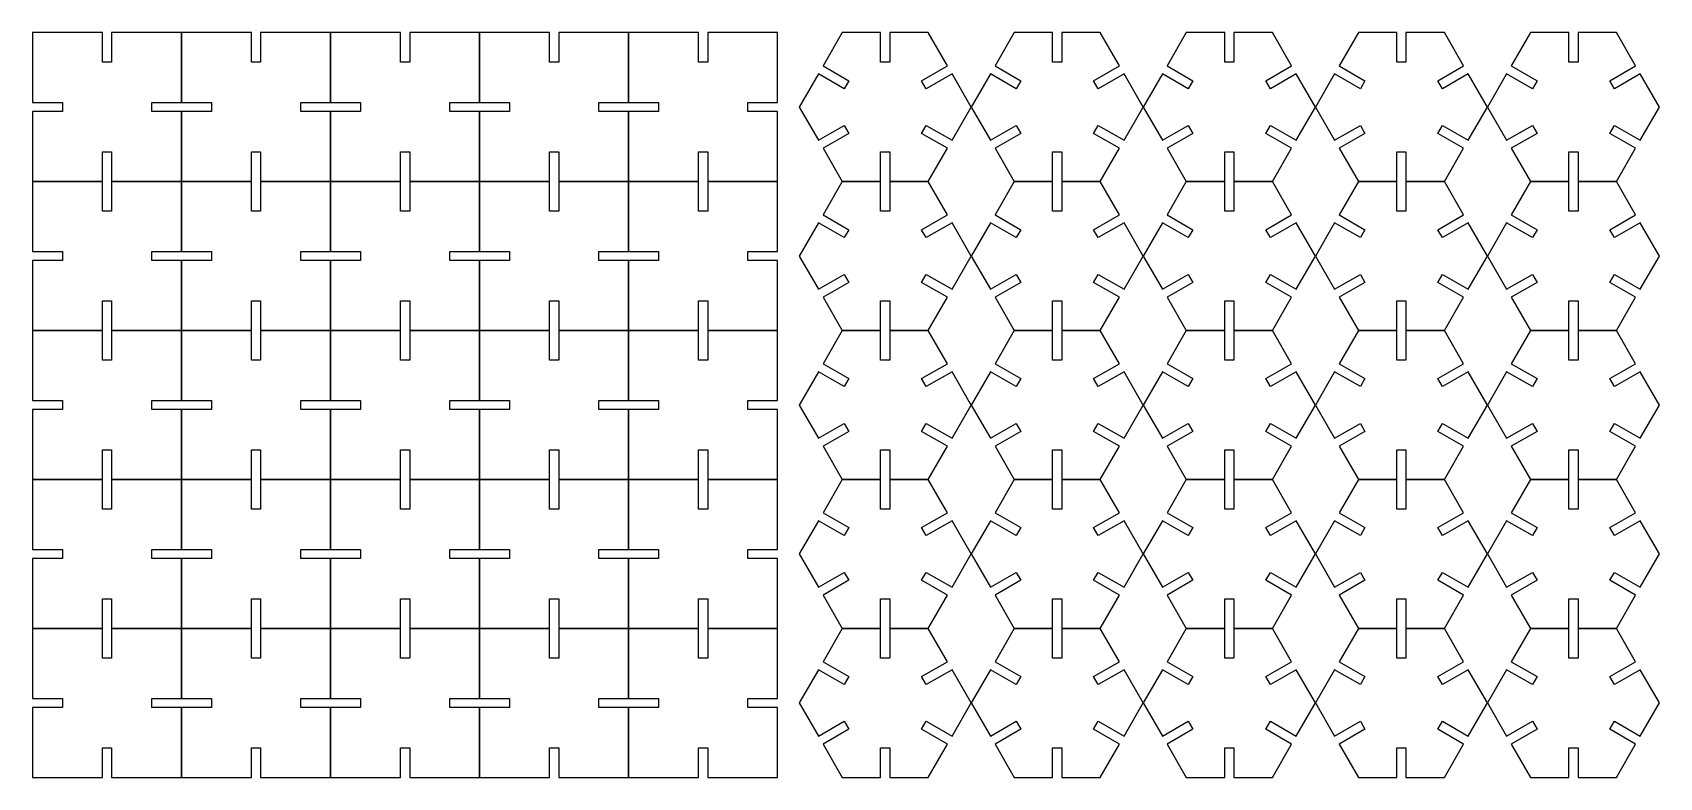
# Model space of a CAD drawing. Header units: millimetres. Extents: x -541 to 546, y 0 to 250.
# Drawn here: x 0 to 546, y 0 to 250 of the extents above; entities that cross this region are included whole.
import ezdxf

# ---------------------------------------------------------------- set-up
doc = ezdxf.new("R2010")
doc.units = ezdxf.units.MM
doc.header["$MEASUREMENT"] = 0
doc.layers.add('HEXAGON', color=120, linetype='Continuous')
doc.layers.add('SQR', color=220, linetype='Continuous')

msp = doc.modelspace()

# ---------------------------------------------------------------- linework, layer by layer
at = {"layer": 'HEXAGON'}
for points in [[(257.26, 225), (263.7, 213.84), (272.36, 218.84), (273.91, 216.16), (265.25, 211.16), (271.69, 200), (284.57, 200), (284.57, 210), (287.67, 210), (287.67, 200), (300.56, 200), (307, 211.16), (298.34, 216.16), (299.89, 218.84), (308.55, 213.84), (314.99, 225), (308.55, 236.16), (299.89, 231.16), (298.34, 233.84), (307, 238.84), (300.56, 250), (287.67, 250), (287.67, 240), (284.57, 240), (284.57, 250), (271.69, 250), (265.25, 238.84), (273.91, 233.84), (272.36, 231.16), (263.7, 236.16)], [(314.99, 225), (321.43, 213.84), (330.09, 218.84), (331.64, 216.16), (322.98, 211.16), (329.43, 200), (342.31, 200), (342.31, 210), (345.41, 210), (345.41, 200), (358.29, 200), (364.73, 211.16), (356.07, 216.16), (357.62, 218.84), (366.28, 213.84), (372.73, 225), (366.28, 236.16), (357.62, 231.16), (356.07, 233.84), (364.73, 238.84), (358.29, 250), (345.41, 250), (345.41, 240), (342.31, 240), (342.31, 250), (329.43, 250), (322.98, 238.84), (331.64, 233.84), (330.09, 231.16), (321.43, 236.16)], [(372.73, 225), (379.17, 213.84), (387.83, 218.84), (389.38, 216.16), (380.72, 211.16), (387.16, 200), (400.04, 200), (400.04, 210), (403.14, 210), (403.14, 200), (416.03, 200), (422.47, 211.16), (413.81, 216.16), (415.36, 218.84), (424.02, 213.84), (430.46, 225), (424.02, 236.16), (415.36, 231.16), (413.81, 233.84), (422.47, 238.84), (416.03, 250), (403.14, 250), (403.14, 240), (400.04, 240), (400.04, 250), (387.16, 250), (380.72, 238.84), (389.38, 233.84), (387.83, 231.16), (379.17, 236.16)], [(430.46, 225), (436.9, 213.84), (445.56, 218.84), (447.11, 216.16), (438.45, 211.16), (444.9, 200), (457.78, 200), (457.78, 210), (460.88, 210), (460.88, 200), (473.76, 200), (480.2, 211.16), (471.54, 216.16), (473.09, 218.84), (481.75, 213.84), (488.2, 225), (481.75, 236.16), (473.09, 231.16), (471.54, 233.84), (480.2, 238.84), (473.76, 250), (460.88, 250), (460.88, 240), (457.78, 240), (457.78, 250), (444.9, 250), (438.45, 238.84), (447.11, 233.84), (445.56, 231.16), (436.9, 236.16)], [(488.2, 225), (494.64, 213.84), (503.3, 218.84), (504.85, 216.16), (496.19, 211.16), (502.63, 200), (515.51, 200), (515.51, 210), (518.61, 210), (518.61, 200), (531.5, 200), (537.94, 211.16), (529.28, 216.16), (530.83, 218.84), (539.49, 213.84), (545.93, 225), (539.49, 236.16), (530.83, 231.16), (529.28, 233.84), (537.94, 238.84), (531.5, 250), (518.61, 250), (518.61, 240), (515.51, 240), (515.51, 250), (502.63, 250), (496.19, 238.84), (504.85, 233.84), (503.3, 231.16), (494.64, 236.16)], [(257.26, 175), (263.7, 163.84), (272.36, 168.84), (273.91, 166.16), (265.25, 161.16), (271.69, 150), (284.57, 150), (284.57, 160), (287.67, 160), (287.67, 150), (300.56, 150), (307, 161.16), (298.34, 166.16), (299.89, 168.84), (308.55, 163.84), (314.99, 175), (308.55, 186.16), (299.89, 181.16), (298.34, 183.84), (307, 188.84), (300.56, 200), (287.67, 200), (287.67, 190), (284.57, 190), (284.57, 200), (271.69, 200), (265.25, 188.84), (273.91, 183.84), (272.36, 181.16), (263.7, 186.16)], [(314.99, 175), (321.43, 163.84), (330.09, 168.84), (331.64, 166.16), (322.98, 161.16), (329.43, 150), (342.31, 150), (342.31, 160), (345.41, 160), (345.41, 150), (358.29, 150), (364.73, 161.16), (356.07, 166.16), (357.62, 168.84), (366.28, 163.84), (372.73, 175), (366.28, 186.16), (357.62, 181.16), (356.07, 183.84), (364.73, 188.84), (358.29, 200), (345.41, 200), (345.41, 190), (342.31, 190), (342.31, 200), (329.43, 200), (322.98, 188.84), (331.64, 183.84), (330.09, 181.16), (321.43, 186.16)], [(372.73, 175), (379.17, 163.84), (387.83, 168.84), (389.38, 166.16), (380.72, 161.16), (387.16, 150), (400.04, 150), (400.04, 160), (403.14, 160), (403.14, 150), (416.03, 150), (422.47, 161.16), (413.81, 166.16), (415.36, 168.84), (424.02, 163.84), (430.46, 175), (424.02, 186.16), (415.36, 181.16), (413.81, 183.84), (422.47, 188.84), (416.03, 200), (403.14, 200), (403.14, 190), (400.04, 190), (400.04, 200), (387.16, 200), (380.72, 188.84), (389.38, 183.84), (387.83, 181.16), (379.17, 186.16)], [(430.46, 175), (436.9, 163.84), (445.56, 168.84), (447.11, 166.16), (438.45, 161.16), (444.9, 150), (457.78, 150), (457.78, 160), (460.88, 160), (460.88, 150), (473.76, 150), (480.2, 161.16), (471.54, 166.16), (473.09, 168.84), (481.75, 163.84), (488.2, 175), (481.75, 186.16), (473.09, 181.16), (471.54, 183.84), (480.2, 188.84), (473.76, 200), (460.88, 200), (460.88, 190), (457.78, 190), (457.78, 200), (444.9, 200), (438.45, 188.84), (447.11, 183.84), (445.56, 181.16), (436.9, 186.16)], [(488.2, 175), (494.64, 163.84), (503.3, 168.84), (504.85, 166.16), (496.19, 161.16), (502.63, 150), (515.51, 150), (515.51, 160), (518.61, 160), (518.61, 150), (531.5, 150), (537.94, 161.16), (529.28, 166.16), (530.83, 168.84), (539.49, 163.84), (545.93, 175), (539.49, 186.16), (530.83, 181.16), (529.28, 183.84), (537.94, 188.84), (531.5, 200), (518.61, 200), (518.61, 190), (515.51, 190), (515.51, 200), (502.63, 200), (496.19, 188.84), (504.85, 183.84), (503.3, 181.16), (494.64, 186.16)], [(257.26, 125), (263.7, 113.84), (272.36, 118.84), (273.91, 116.16), (265.25, 111.16), (271.69, 100), (284.57, 100), (284.57, 110), (287.67, 110), (287.67, 100), (300.56, 100), (307, 111.16), (298.34, 116.16), (299.89, 118.84), (308.55, 113.84), (314.99, 125), (308.55, 136.16), (299.89, 131.16), (298.34, 133.84), (307, 138.84), (300.56, 150), (287.67, 150), (287.67, 140), (284.57, 140), (284.57, 150), (271.69, 150), (265.25, 138.84), (273.91, 133.84), (272.36, 131.16), (263.7, 136.16)], [(314.99, 125), (321.43, 113.84), (330.09, 118.84), (331.64, 116.16), (322.98, 111.16), (329.43, 100), (342.31, 100), (342.31, 110), (345.41, 110), (345.41, 100), (358.29, 100), (364.73, 111.16), (356.07, 116.16), (357.62, 118.84), (366.28, 113.84), (372.73, 125), (366.28, 136.16), (357.62, 131.16), (356.07, 133.84), (364.73, 138.84), (358.29, 150), (345.41, 150), (345.41, 140), (342.31, 140), (342.31, 150), (329.43, 150), (322.98, 138.84), (331.64, 133.84), (330.09, 131.16), (321.43, 136.16)], [(372.73, 125), (379.17, 113.84), (387.83, 118.84), (389.38, 116.16), (380.72, 111.16), (387.16, 100), (400.04, 100), (400.04, 110), (403.14, 110), (403.14, 100), (416.03, 100), (422.47, 111.16), (413.81, 116.16), (415.36, 118.84), (424.02, 113.84), (430.46, 125), (424.02, 136.16), (415.36, 131.16), (413.81, 133.84), (422.47, 138.84), (416.03, 150), (403.14, 150), (403.14, 140), (400.04, 140), (400.04, 150), (387.16, 150), (380.72, 138.84), (389.38, 133.84), (387.83, 131.16), (379.17, 136.16)], [(430.46, 125), (436.9, 113.84), (445.56, 118.84), (447.11, 116.16), (438.45, 111.16), (444.9, 100), (457.78, 100), (457.78, 110), (460.88, 110), (460.88, 100), (473.76, 100), (480.2, 111.16), (471.54, 116.16), (473.09, 118.84), (481.75, 113.84), (488.2, 125), (481.75, 136.16), (473.09, 131.16), (471.54, 133.84), (480.2, 138.84), (473.76, 150), (460.88, 150), (460.88, 140), (457.78, 140), (457.78, 150), (444.9, 150), (438.45, 138.84), (447.11, 133.84), (445.56, 131.16), (436.9, 136.16)], [(488.2, 125), (494.64, 113.84), (503.3, 118.84), (504.85, 116.16), (496.19, 111.16), (502.63, 100), (515.51, 100), (515.51, 110), (518.61, 110), (518.61, 100), (531.5, 100), (537.94, 111.16), (529.28, 116.16), (530.83, 118.84), (539.49, 113.84), (545.93, 125), (539.49, 136.16), (530.83, 131.16), (529.28, 133.84), (537.94, 138.84), (531.5, 150), (518.61, 150), (518.61, 140), (515.51, 140), (515.51, 150), (502.63, 150), (496.19, 138.84), (504.85, 133.84), (503.3, 131.16), (494.64, 136.16)], [(257.26, 75), (263.7, 63.84), (272.36, 68.84), (273.91, 66.16), (265.25, 61.16), (271.69, 50), (284.57, 50), (284.57, 60), (287.67, 60), (287.67, 50), (300.56, 50), (307, 61.16), (298.34, 66.16), (299.89, 68.84), (308.55, 63.84), (314.99, 75), (308.55, 86.16), (299.89, 81.16), (298.34, 83.84), (307, 88.84), (300.56, 100), (287.67, 100), (287.67, 90), (284.57, 90), (284.57, 100), (271.69, 100), (265.25, 88.84), (273.91, 83.84), (272.36, 81.16), (263.7, 86.16)], [(314.99, 75), (321.43, 63.84), (330.09, 68.84), (331.64, 66.16), (322.98, 61.16), (329.43, 50), (342.31, 50), (342.31, 60), (345.41, 60), (345.41, 50), (358.29, 50), (364.73, 61.16), (356.07, 66.16), (357.62, 68.84), (366.28, 63.84), (372.73, 75), (366.28, 86.16), (357.62, 81.16), (356.07, 83.84), (364.73, 88.84), (358.29, 100), (345.41, 100), (345.41, 90), (342.31, 90), (342.31, 100), (329.43, 100), (322.98, 88.84), (331.64, 83.84), (330.09, 81.16), (321.43, 86.16)], [(372.73, 75), (379.17, 63.84), (387.83, 68.84), (389.38, 66.16), (380.72, 61.16), (387.16, 50), (400.04, 50), (400.04, 60), (403.14, 60), (403.14, 50), (416.03, 50), (422.47, 61.16), (413.81, 66.16), (415.36, 68.84), (424.02, 63.84), (430.46, 75), (424.02, 86.16), (415.36, 81.16), (413.81, 83.84), (422.47, 88.84), (416.03, 100), (403.14, 100), (403.14, 90), (400.04, 90), (400.04, 100), (387.16, 100), (380.72, 88.84), (389.38, 83.84), (387.83, 81.16), (379.17, 86.16)], [(430.46, 75), (436.9, 63.84), (445.56, 68.84), (447.11, 66.16), (438.45, 61.16), (444.9, 50), (457.78, 50), (457.78, 60), (460.88, 60), (460.88, 50), (473.76, 50), (480.2, 61.16), (471.54, 66.16), (473.09, 68.84), (481.75, 63.84), (488.2, 75), (481.75, 86.16), (473.09, 81.16), (471.54, 83.84), (480.2, 88.84), (473.76, 100), (460.88, 100), (460.88, 90), (457.78, 90), (457.78, 100), (444.9, 100), (438.45, 88.84), (447.11, 83.84), (445.56, 81.16), (436.9, 86.16)], [(488.2, 75), (494.64, 63.84), (503.3, 68.84), (504.85, 66.16), (496.19, 61.16), (502.63, 50), (515.51, 50), (515.51, 60), (518.61, 60), (518.61, 50), (531.5, 50), (537.94, 61.16), (529.28, 66.16), (530.83, 68.84), (539.49, 63.84), (545.93, 75), (539.49, 86.16), (530.83, 81.16), (529.28, 83.84), (537.94, 88.84), (531.5, 100), (518.61, 100), (518.61, 90), (515.51, 90), (515.51, 100), (502.63, 100), (496.19, 88.84), (504.85, 83.84), (503.3, 81.16), (494.64, 86.16)], [(257.26, 25), (263.7, 13.84), (272.36, 18.84), (273.91, 16.16), (265.25, 11.16), (271.69, 0), (284.57, 0), (284.57, 10), (287.67, 10), (287.67, 0), (300.56, 0), (307, 11.16), (298.34, 16.16), (299.89, 18.84), (308.55, 13.84), (314.99, 25), (308.55, 36.16), (299.89, 31.16), (298.34, 33.84), (307, 38.84), (300.56, 50), (287.67, 50), (287.67, 40), (284.57, 40), (284.57, 50), (271.69, 50), (265.25, 38.84), (273.91, 33.84), (272.36, 31.16), (263.7, 36.16)], [(314.99, 25), (321.43, 13.84), (330.09, 18.84), (331.64, 16.16), (322.98, 11.16), (329.43, 0), (342.31, 0), (342.31, 10), (345.41, 10), (345.41, 0), (358.29, 0), (364.73, 11.16), (356.07, 16.16), (357.62, 18.84), (366.28, 13.84), (372.73, 25), (366.28, 36.16), (357.62, 31.16), (356.07, 33.84), (364.73, 38.84), (358.29, 50), (345.41, 50), (345.41, 40), (342.31, 40), (342.31, 50), (329.43, 50), (322.98, 38.84), (331.64, 33.84), (330.09, 31.16), (321.43, 36.16)], [(372.73, 25), (379.17, 13.84), (387.83, 18.84), (389.38, 16.16), (380.72, 11.16), (387.16, 0), (400.04, 0), (400.04, 10), (403.14, 10), (403.14, 0), (416.03, 0), (422.47, 11.16), (413.81, 16.16), (415.36, 18.84), (424.02, 13.84), (430.46, 25), (424.02, 36.16), (415.36, 31.16), (413.81, 33.84), (422.47, 38.84), (416.03, 50), (403.14, 50), (403.14, 40), (400.04, 40), (400.04, 50), (387.16, 50), (380.72, 38.84), (389.38, 33.84), (387.83, 31.16), (379.17, 36.16)], [(430.46, 25), (436.9, 13.84), (445.56, 18.84), (447.11, 16.16), (438.45, 11.16), (444.9, 0), (457.78, 0), (457.78, 10), (460.88, 10), (460.88, 0), (473.76, 0), (480.2, 11.16), (471.54, 16.16), (473.09, 18.84), (481.75, 13.84), (488.2, 25), (481.75, 36.16), (473.09, 31.16), (471.54, 33.84), (480.2, 38.84), (473.76, 50), (460.88, 50), (460.88, 40), (457.78, 40), (457.78, 50), (444.9, 50), (438.45, 38.84), (447.11, 33.84), (445.56, 31.16), (436.9, 36.16)], [(488.2, 25), (494.64, 13.84), (503.3, 18.84), (504.85, 16.16), (496.19, 11.16), (502.63, 0), (515.51, 0), (515.51, 10), (518.61, 10), (518.61, 0), (531.5, 0), (537.94, 11.16), (529.28, 16.16), (530.83, 18.84), (539.49, 13.84), (545.93, 25), (539.49, 36.16), (530.83, 31.16), (529.28, 33.84), (537.94, 38.84), (531.5, 50), (518.61, 50), (518.61, 40), (515.51, 40), (515.51, 50), (502.63, 50), (496.19, 38.84), (504.85, 33.84), (503.3, 31.16), (494.64, 36.16)]]:
    msp.add_lwpolyline(points, close=True, dxfattribs=at)
at = {"layer": 'SQR'}
for points in [[(0, 200), (23.45, 200), (23.45, 210), (26.55, 210), (26.55, 200), (50, 200), (50, 223.45), (40, 223.45), (40, 226.55), (50, 226.55), (50, 250), (26.55, 250), (26.55, 240), (23.45, 240), (23.45, 250), (0, 250), (0, 226.55), (10, 226.55), (10, 223.45), (0, 223.45)], [(50, 200), (73.45, 200), (73.45, 210), (76.55, 210), (76.55, 200), (100, 200), (100, 223.45), (90, 223.45), (90, 226.55), (100, 226.55), (100, 250), (76.55, 250), (76.55, 240), (73.45, 240), (73.45, 250), (50, 250), (50, 226.55), (60, 226.55), (60, 223.45), (50, 223.45)], [(100, 200), (123.45, 200), (123.45, 210), (126.55, 210), (126.55, 200), (150, 200), (150, 223.45), (140, 223.45), (140, 226.55), (150, 226.55), (150, 250), (126.55, 250), (126.55, 240), (123.45, 240), (123.45, 250), (100, 250), (100, 226.55), (110, 226.55), (110, 223.45), (100, 223.45)], [(150, 200), (173.45, 200), (173.45, 210), (176.55, 210), (176.55, 200), (200, 200), (200, 223.45), (190, 223.45), (190, 226.55), (200, 226.55), (200, 250), (176.55, 250), (176.55, 240), (173.45, 240), (173.45, 250), (150, 250), (150, 226.55), (160, 226.55), (160, 223.45), (150, 223.45)], [(200, 200), (223.45, 200), (223.45, 210), (226.55, 210), (226.55, 200), (250, 200), (250, 223.45), (240, 223.45), (240, 226.55), (250, 226.55), (250, 250), (226.55, 250), (226.55, 240), (223.45, 240), (223.45, 250), (200, 250), (200, 226.55), (210, 226.55), (210, 223.45), (200, 223.45)], [(0, 150), (23.45, 150), (23.45, 160), (26.55, 160), (26.55, 150), (50, 150), (50, 173.45), (40, 173.45), (40, 176.55), (50, 176.55), (50, 200), (26.55, 200), (26.55, 190), (23.45, 190), (23.45, 200), (0, 200), (0, 176.55), (10, 176.55), (10, 173.45), (0, 173.45)], [(50, 150), (73.45, 150), (73.45, 160), (76.55, 160), (76.55, 150), (100, 150), (100, 173.45), (90, 173.45), (90, 176.55), (100, 176.55), (100, 200), (76.55, 200), (76.55, 190), (73.45, 190), (73.45, 200), (50, 200), (50, 176.55), (60, 176.55), (60, 173.45), (50, 173.45)], [(100, 150), (123.45, 150), (123.45, 160), (126.55, 160), (126.55, 150), (150, 150), (150, 173.45), (140, 173.45), (140, 176.55), (150, 176.55), (150, 200), (126.55, 200), (126.55, 190), (123.45, 190), (123.45, 200), (100, 200), (100, 176.55), (110, 176.55), (110, 173.45), (100, 173.45)], [(150, 150), (173.45, 150), (173.45, 160), (176.55, 160), (176.55, 150), (200, 150), (200, 173.45), (190, 173.45), (190, 176.55), (200, 176.55), (200, 200), (176.55, 200), (176.55, 190), (173.45, 190), (173.45, 200), (150, 200), (150, 176.55), (160, 176.55), (160, 173.45), (150, 173.45)], [(200, 150), (223.45, 150), (223.45, 160), (226.55, 160), (226.55, 150), (250, 150), (250, 173.45), (240, 173.45), (240, 176.55), (250, 176.55), (250, 200), (226.55, 200), (226.55, 190), (223.45, 190), (223.45, 200), (200, 200), (200, 176.55), (210, 176.55), (210, 173.45), (200, 173.45)], [(0, 100), (23.45, 100), (23.45, 110), (26.55, 110), (26.55, 100), (50, 100), (50, 123.45), (40, 123.45), (40, 126.55), (50, 126.55), (50, 150), (26.55, 150), (26.55, 140), (23.45, 140), (23.45, 150), (0, 150), (0, 126.55), (10, 126.55), (10, 123.45), (0, 123.45)], [(50, 100), (73.45, 100), (73.45, 110), (76.55, 110), (76.55, 100), (100, 100), (100, 123.45), (90, 123.45), (90, 126.55), (100, 126.55), (100, 150), (76.55, 150), (76.55, 140), (73.45, 140), (73.45, 150), (50, 150), (50, 126.55), (60, 126.55), (60, 123.45), (50, 123.45)], [(100, 100), (123.45, 100), (123.45, 110), (126.55, 110), (126.55, 100), (150, 100), (150, 123.45), (140, 123.45), (140, 126.55), (150, 126.55), (150, 150), (126.55, 150), (126.55, 140), (123.45, 140), (123.45, 150), (100, 150), (100, 126.55), (110, 126.55), (110, 123.45), (100, 123.45)], [(150, 100), (173.45, 100), (173.45, 110), (176.55, 110), (176.55, 100), (200, 100), (200, 123.45), (190, 123.45), (190, 126.55), (200, 126.55), (200, 150), (176.55, 150), (176.55, 140), (173.45, 140), (173.45, 150), (150, 150), (150, 126.55), (160, 126.55), (160, 123.45), (150, 123.45)], [(200, 100), (223.45, 100), (223.45, 110), (226.55, 110), (226.55, 100), (250, 100), (250, 123.45), (240, 123.45), (240, 126.55), (250, 126.55), (250, 150), (226.55, 150), (226.55, 140), (223.45, 140), (223.45, 150), (200, 150), (200, 126.55), (210, 126.55), (210, 123.45), (200, 123.45)], [(0, 50), (23.45, 50), (23.45, 60), (26.55, 60), (26.55, 50), (50, 50), (50, 73.45), (40, 73.45), (40, 76.55), (50, 76.55), (50, 100), (26.55, 100), (26.55, 90), (23.45, 90), (23.45, 100), (0, 100), (0, 76.55), (10, 76.55), (10, 73.45), (0, 73.45)], [(50, 50), (73.45, 50), (73.45, 60), (76.55, 60), (76.55, 50), (100, 50), (100, 73.45), (90, 73.45), (90, 76.55), (100, 76.55), (100, 100), (76.55, 100), (76.55, 90), (73.45, 90), (73.45, 100), (50, 100), (50, 76.55), (60, 76.55), (60, 73.45), (50, 73.45)], [(100, 50), (123.45, 50), (123.45, 60), (126.55, 60), (126.55, 50), (150, 50), (150, 73.45), (140, 73.45), (140, 76.55), (150, 76.55), (150, 100), (126.55, 100), (126.55, 90), (123.45, 90), (123.45, 100), (100, 100), (100, 76.55), (110, 76.55), (110, 73.45), (100, 73.45)], [(150, 50), (173.45, 50), (173.45, 60), (176.55, 60), (176.55, 50), (200, 50), (200, 73.45), (190, 73.45), (190, 76.55), (200, 76.55), (200, 100), (176.55, 100), (176.55, 90), (173.45, 90), (173.45, 100), (150, 100), (150, 76.55), (160, 76.55), (160, 73.45), (150, 73.45)], [(200, 50), (223.45, 50), (223.45, 60), (226.55, 60), (226.55, 50), (250, 50), (250, 73.45), (240, 73.45), (240, 76.55), (250, 76.55), (250, 100), (226.55, 100), (226.55, 90), (223.45, 90), (223.45, 100), (200, 100), (200, 76.55), (210, 76.55), (210, 73.45), (200, 73.45)], [(0, 0), (23.45, 0), (23.45, 10), (26.55, 10), (26.55, 0), (50, 0), (50, 23.45), (40, 23.45), (40, 26.55), (50, 26.55), (50, 50), (26.55, 50), (26.55, 40), (23.45, 40), (23.45, 50), (0, 50), (0, 26.55), (10, 26.55), (10, 23.45), (0, 23.45)], [(50, 0), (73.45, 0), (73.45, 10), (76.55, 10), (76.55, 0), (100, 0), (100, 23.45), (90, 23.45), (90, 26.55), (100, 26.55), (100, 50), (76.55, 50), (76.55, 40), (73.45, 40), (73.45, 50), (50, 50), (50, 26.55), (60, 26.55), (60, 23.45), (50, 23.45)], [(100, 0), (123.45, 0), (123.45, 10), (126.55, 10), (126.55, 0), (150, 0), (150, 23.45), (140, 23.45), (140, 26.55), (150, 26.55), (150, 50), (126.55, 50), (126.55, 40), (123.45, 40), (123.45, 50), (100, 50), (100, 26.55), (110, 26.55), (110, 23.45), (100, 23.45)], [(150, 0), (173.45, 0), (173.45, 10), (176.55, 10), (176.55, 0), (200, 0), (200, 23.45), (190, 23.45), (190, 26.55), (200, 26.55), (200, 50), (176.55, 50), (176.55, 40), (173.45, 40), (173.45, 50), (150, 50), (150, 26.55), (160, 26.55), (160, 23.45), (150, 23.45)], [(200, 0), (223.45, 0), (223.45, 10), (226.55, 10), (226.55, 0), (250, 0), (250, 23.45), (240, 23.45), (240, 26.55), (250, 26.55), (250, 50), (226.55, 50), (226.55, 40), (223.45, 40), (223.45, 50), (200, 50), (200, 26.55), (210, 26.55), (210, 23.45), (200, 23.45)]]:
    msp.add_lwpolyline(points, close=True, dxfattribs=at)

doc.saveas('drawing.dxf')
